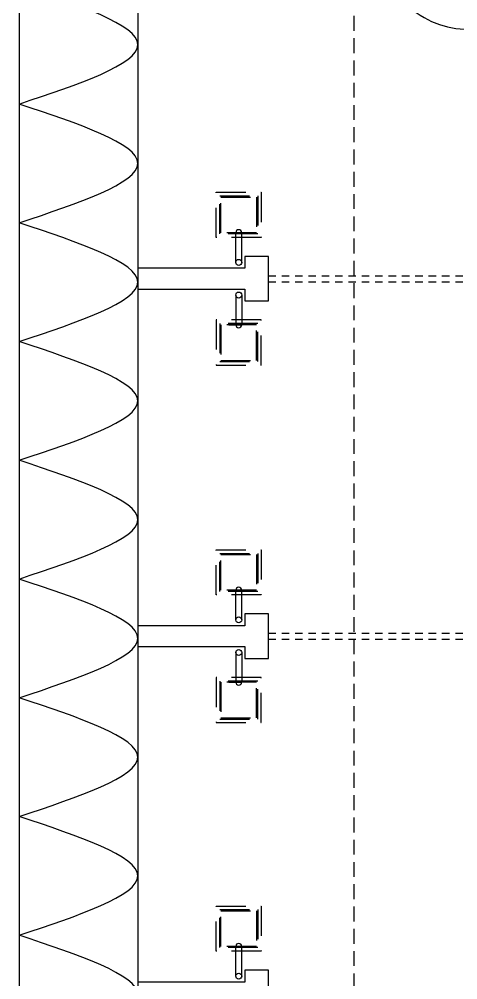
# Model space of a CAD drawing. Extents: x 638.8 to 694.4, y 623.5 to 665.5.
# Drawn here: x 659.63 to 667.02, y 634.76 to 650.94 of the extents above; entities that cross this region are included whole.
import ezdxf

# ---------------------------------------------------------------- set-up
doc = ezdxf.new("R2010")
doc.units = 0
doc.header["$LTSCALE"] = 0.5
doc.header["$MEASUREMENT"] = 0
for name, pattern in [('DASHDOTX2', [2, 1, -0.5, 0, -0.5]), ('DASHED2', [0.375, 0.25, -0.125]), ('HIDDEN', [0.375, 0.25, -0.125]), ('PHANTOM2', [31.75, 15.875, -3.175, 3.175, -3.175, 3.175, -3.175])]:
    doc.linetypes.add(name, pattern=pattern)
for name, color, linetype in [('columnas', 5, 'CONTINUOUS'), ('PROYECCIONES', 6, 'HIDDEN'), ('talud', 5, 'CONTINUOUS'), ('texturas', 6, 'CONTINUOUS'), ('TUBERIA', 3, 'DASHDOTX2'), ('tuberia_alumbrado', 3, 'DASHED2')]:
    doc.layers.add(name, color=color, linetype=linetype)

msp = doc.modelspace()

# ---------------------------------------------------------------- linework, layer by layer
at = {"layer": 'columnas'}
for points in [[(661.63, 646.74), (661.63, 646.39), (663.43, 646.39), (663.43, 646.19), (663.83, 646.19), (663.83, 646.94), (663.43, 646.94), (663.43, 646.74), (661.63, 646.74)], [(661.63, 640.719), (661.63, 640.369), (663.43, 640.369), (663.43, 640.169), (663.83, 640.169), (663.83, 640.919), (663.43, 640.919), (663.43, 640.719), (661.63, 640.719)], [(661.63, 634.719), (661.63, 634.369), (663.43, 634.369), (663.43, 634.169), (663.83, 634.169), (663.83, 634.919), (663.43, 634.919), (663.43, 634.719), (661.63, 634.719)]]:
    msp.add_lwpolyline(points, dxfattribs=at)
at = {"layer": 'PROYECCIONES', "color": 1, "ltscale": 2}
msp.add_line((665.272, 654.365), (665.272, 632.744), dxfattribs=at)
at = {"layer": 'PROYECCIONES'}
for p, q in [((663.83, 646.615), (667.905, 646.615)), ((663.83, 646.515), (667.905, 646.515)), ((663.83, 640.594), (667.905, 640.594)), ((663.83, 640.494), (667.905, 640.494))]:
    msp.add_line(p, q, dxfattribs=at)
at = {"layer": 'talud'}
for p, q in [((659.63, 656.64), (659.63, 629.507)), ((661.63, 654.64), (661.63, 631.507))]:
    msp.add_line(p, q, dxfattribs=at)
at = {"layer": 'texturas'}
for points in [[(659.63, 649.507), (661.63, 650.507), (659.63, 651.507)], [(659.63, 647.507), (661.63, 648.507), (659.63, 649.507)], [(659.63, 645.507), (661.63, 646.507), (659.63, 647.507)], [(659.63, 643.507), (661.63, 644.507), (659.63, 645.507)], [(659.63, 641.507), (661.63, 642.507), (659.63, 643.507)], [(659.63, 639.507), (661.63, 640.507), (659.63, 641.507)], [(659.63, 637.507), (661.63, 638.507), (659.63, 639.507)], [(659.63, 635.507), (661.63, 636.507), (659.63, 637.507)], [(659.63, 633.507), (661.63, 634.507), (659.63, 635.507)]]:
    msp.add_spline(points, degree=3, dxfattribs=at)
at = {"layer": 'TUBERIA', "color": 1}
for p, q in [((663.162, 647.34), (663.38, 647.34)), ((663.28, 646.84), (663.28, 647.34)), ((663.38, 646.84), (663.38, 647.34)), ((663.28, 646.29), (663.28, 645.79)), ((663.38, 646.29), (663.38, 645.79)), ((663.162, 645.79), (663.38, 645.79)), ((663.162, 641.319), (663.38, 641.319)), ((663.28, 640.819), (663.28, 641.319)), ((663.38, 640.819), (663.38, 641.319)), ((663.28, 640.269), (663.28, 639.769)), ((663.38, 640.269), (663.38, 639.769)), ((663.162, 639.769), (663.38, 639.769)), ((663.162, 635.319), (663.38, 635.319)), ((663.28, 634.819), (663.28, 635.319)), ((663.38, 634.819), (663.38, 635.319))]:
    msp.add_line(p, q, dxfattribs=at)
for points in [[(663.71, 647.26), (662.95, 647.26), (662.95, 648.02), (663.71, 648.02)], [(663.65, 647.32), (663.01, 647.32), (663.01, 647.96), (663.65, 647.96)], [(663.63, 647.34), (663.03, 647.34), (663.03, 647.94), (663.63, 647.94)], [(663.71, 645.87), (662.95, 645.87), (662.95, 645.11), (663.71, 645.11)], [(663.65, 645.81), (663.01, 645.81), (663.01, 645.17), (663.65, 645.17)], [(663.63, 645.79), (663.03, 645.79), (663.03, 645.19), (663.63, 645.19)], [(663.71, 641.239), (662.95, 641.239), (662.95, 641.999), (663.71, 641.999)], [(663.65, 641.299), (663.01, 641.299), (663.01, 641.939), (663.65, 641.939)], [(663.63, 641.319), (663.03, 641.319), (663.03, 641.919), (663.63, 641.919)], [(663.71, 639.849), (662.95, 639.849), (662.95, 639.089), (663.71, 639.089)], [(663.65, 639.789), (663.01, 639.789), (663.01, 639.149), (663.65, 639.149)], [(663.63, 639.769), (663.03, 639.769), (663.03, 639.169), (663.63, 639.169)], [(663.71, 635.239), (662.95, 635.239), (662.95, 635.999), (663.71, 635.999)], [(663.65, 635.299), (663.01, 635.299), (663.01, 635.939), (663.65, 635.939)], [(663.63, 635.319), (663.03, 635.319), (663.03, 635.919), (663.63, 635.919)]]:
    msp.add_lwpolyline(points, close=True, dxfattribs=at)
at = {"layer": 'TUBERIA', "color": 1, "linetype": 'Continuous'}
for centre in [(663.33, 646.84), (663.33, 646.29), (663.33, 640.819), (663.33, 640.269), (663.33, 634.819)]:
    msp.add_circle(centre, 0.05, dxfattribs=at)
for centre, start, end in [((663.33, 647.34), 0, 180), ((663.33, 645.79), 180, 0), ((663.33, 641.319), 0, 180), ((663.33, 639.769), 180, 0), ((663.33, 635.319), 0, 180)]:
    msp.add_arc(centre, 0.05, start, end, dxfattribs=at)
at = {"layer": 'tuberia_alumbrado', "color": 4, "linetype": 'PHANTOM2'}
msp.add_spline([(665.753, 653.898), (665.721, 653.121), (665.69, 651.987), (666.452, 650.962), (668.847, 651.117)], degree=3, dxfattribs=at)

doc.saveas('drawing.dxf')
